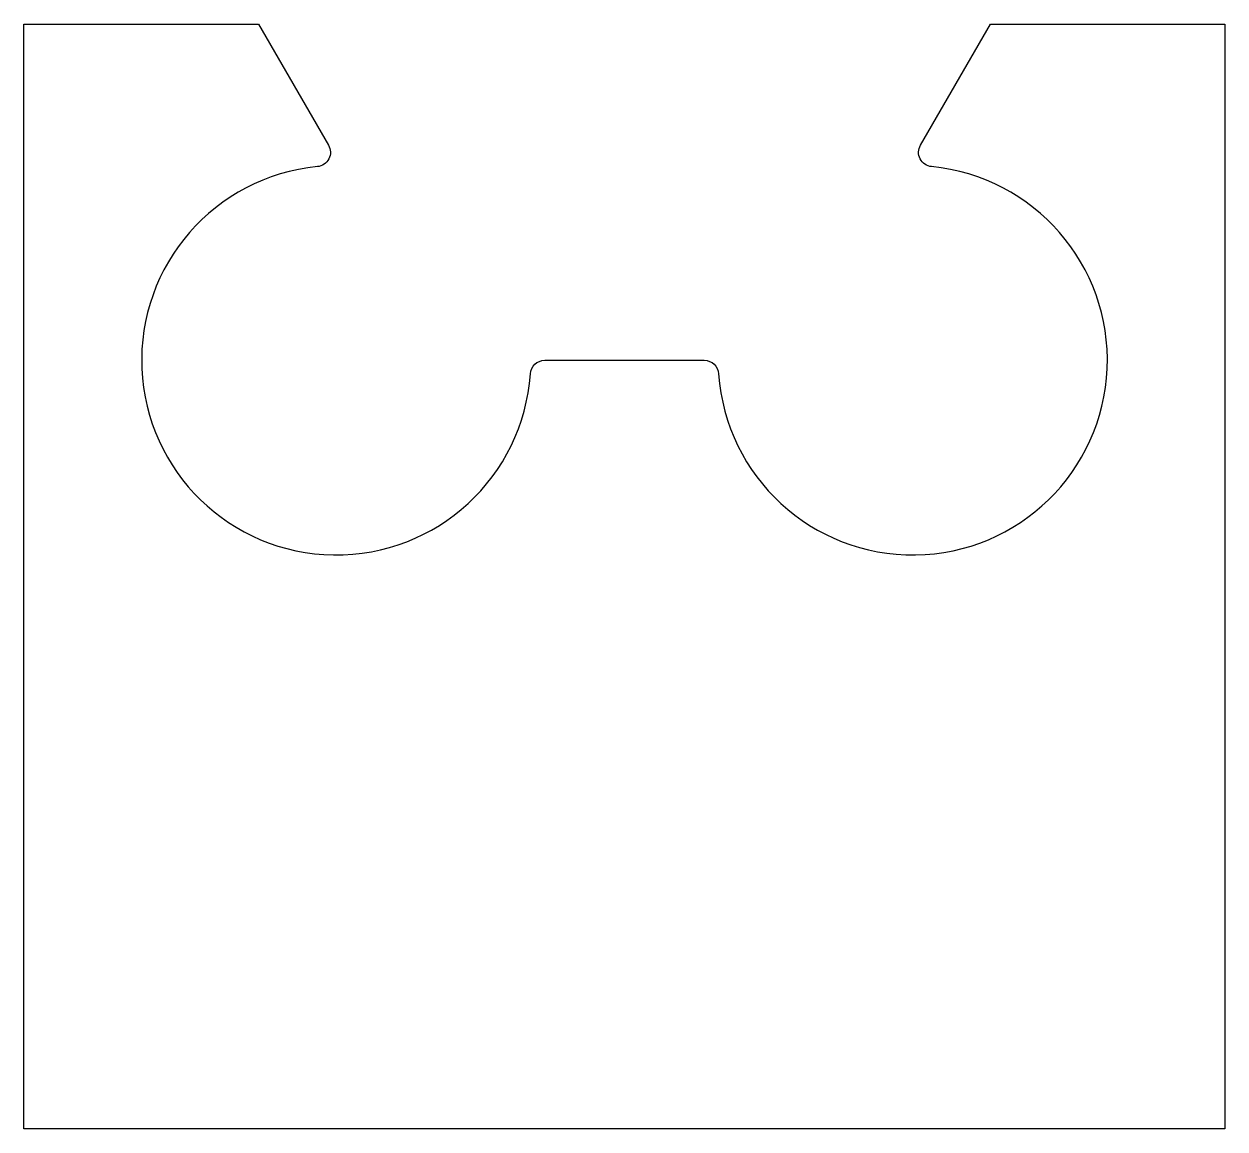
# Model space of a CAD drawing. Extents: x 942.4 to 967.4, y -10.7 to 12.3.
import ezdxf

# ---------------------------------------------------------------- set-up
doc = ezdxf.new("R2010")
doc.units = 0
doc.header["$LTSCALE"] = 15
doc.layers.get('0').update_dxf_attribs({"linetype": 'CONTINUOUS'})

msp = doc.modelspace()

# ---------------------------------------------------------------- linework, layer by layer
at = {"ltscale": 0.05}
msp.add_lwpolyline([(952.971, 5.024, -0.394139), (953.27, 5.304), (956.591, 5.304, -0.394139), (956.89, 5.024, 2.156502), (961.323, 9.335, -0.545463), (961.092, 9.783), (962.547, 12.304), (967.43, 12.304), (967.43, -10.696), (942.43, -10.696), (942.43, 12.304), (947.314, 12.304), (948.769, 9.783, -0.545463), (948.538, 9.335, 2.156502)], format="xyb", close=True, dxfattribs=at)

doc.saveas('drawing.dxf')
